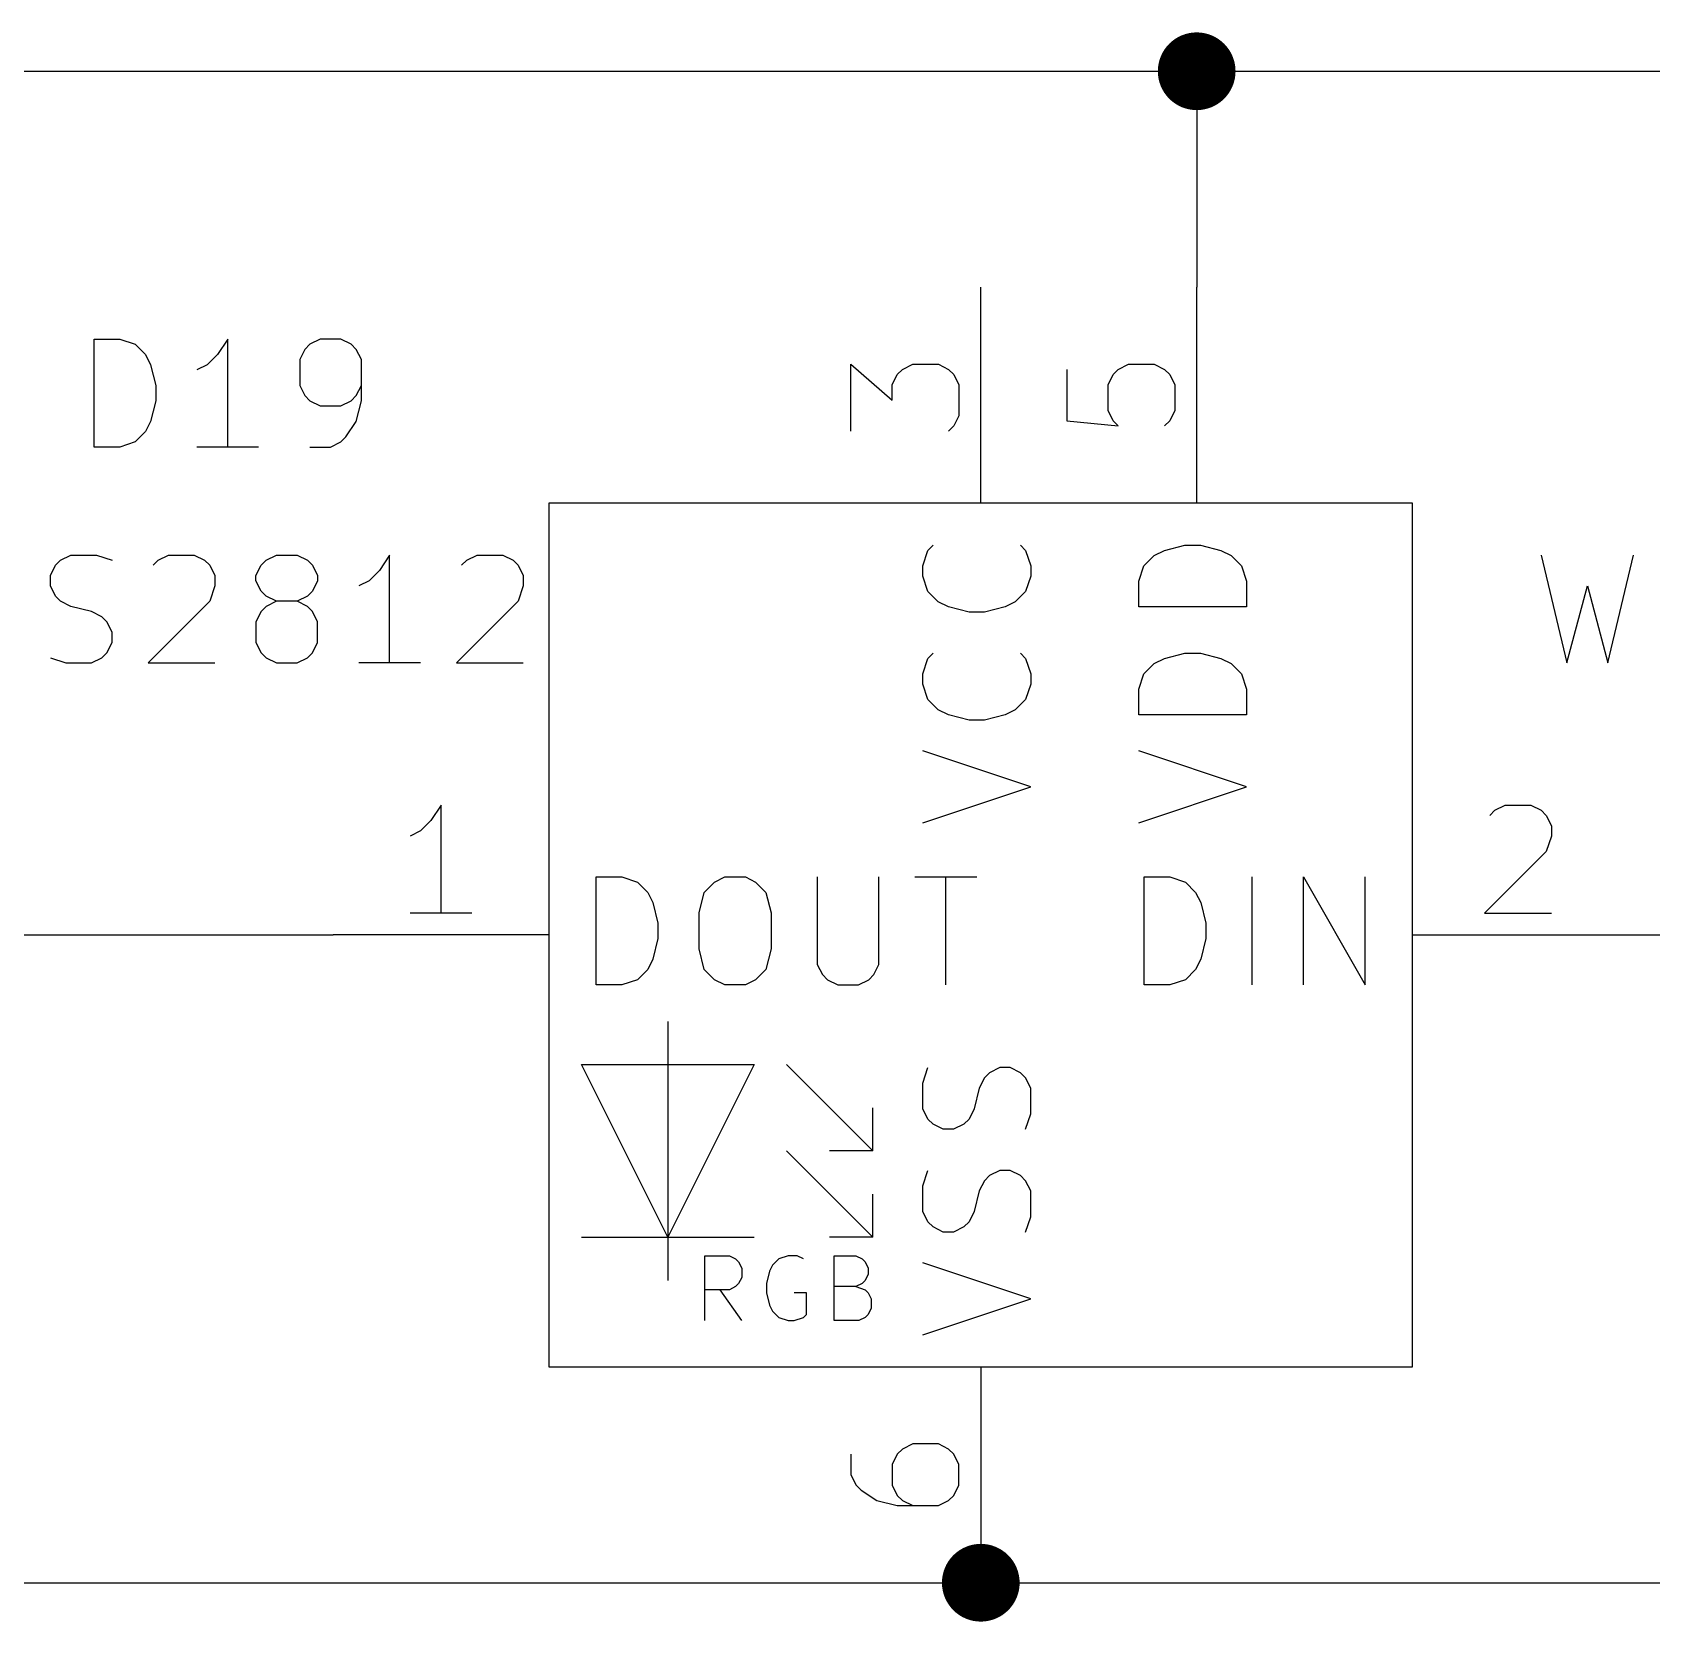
# Model space of a CAD drawing. Extents: x 0.4 to 11.3, y -7.9 to -0.4.
# Drawn here: x 3.961 to 4.711, y -6.668 to -5.932 of the extents above; entities that cross this region are included whole.
import ezdxf

# ---------------------------------------------------------------- set-up
doc = ezdxf.new("R2010")
doc.units = 0
doc.header["$MEASUREMENT"] = 0
for name, color, linetype in [('CYAN2', 4, 'CONTINUOUS'), ('GREEN3', 91, 'CONTINUOUS'), ('LYELLOW', 51, 'CONTINUOUS'), ('RED2', 1, 'CONTINUOUS'), ('RED3', 11, 'CONTINUOUS')]:
    doc.layers.add(name, color=color, linetype=linetype)

msp = doc.modelspace()

# ---------------------------------------------------------------- linework, layer by layer
at = {"layer": 'CYAN2', "linetype": 'CONTINUOUS'}
for p, q in [((3.98928, -6.12404), (3.98928, -6.07404)), ((3.98928, -6.07404), (4.00119, -6.07404)), ((3.98928, -6.12404), (3.98928, -6.07404)), ((3.98928, -6.07404), (4.00119, -6.07404)), ((4.00119, -6.07404), (4.00833, -6.07642)), ((4.00119, -6.07404), (4.00833, -6.07642)), ((4.05119, -6.07404), (4.04643, -6.08119)), ((4.05119, -6.07404), (4.04643, -6.08119)), ((4.05119, -6.12404), (4.05119, -6.07404)), ((4.05119, -6.12404), (4.05119, -6.07404)), ((4.09405, -6.07404), (4.08928, -6.07642)), ((4.09405, -6.07404), (4.08928, -6.07642)), ((4.10357, -6.07404), (4.09405, -6.07404)), ((4.10357, -6.07404), (4.09405, -6.07404)), ((4.10833, -6.07642), (4.10357, -6.07404)), ((4.10833, -6.07642), (4.10357, -6.07404)), ((4.00833, -6.07642), (4.01309, -6.08119)), ((4.00833, -6.07642), (4.01309, -6.08119)), ((4.01309, -6.08119), (4.01548, -6.08594)), ((4.01309, -6.08119), (4.01548, -6.08594)), ((4.04643, -6.08119), (4.04167, -6.08594)), ((4.04643, -6.08119), (4.04167, -6.08594)), ((4.0869, -6.0788), (4.08452, -6.08356)), ((4.0869, -6.0788), (4.08452, -6.08356)), ((4.08928, -6.07642), (4.0869, -6.0788)), ((4.08928, -6.07642), (4.0869, -6.0788)), ((4.11071, -6.0788), (4.10833, -6.07642)), ((4.11071, -6.0788), (4.10833, -6.07642)), ((4.11309, -6.08356), (4.11071, -6.0788)), ((4.11309, -6.08356), (4.11071, -6.0788)), ((4.01548, -6.08594), (4.01785, -6.09547)), ((4.01548, -6.08594), (4.01785, -6.09547)), ((4.04167, -6.08594), (4.03691, -6.08833)), ((4.04167, -6.08594), (4.03691, -6.08833)), ((4.08452, -6.08356), (4.08452, -6.09547)), ((4.08452, -6.08356), (4.08452, -6.09547)), ((4.11309, -6.10261), (4.11309, -6.08356)), ((4.11309, -6.10261), (4.11309, -6.08356)), ((4.01785, -6.09547), (4.01785, -6.10261)), ((4.01785, -6.09547), (4.01785, -6.10261)), ((4.08452, -6.09547), (4.0869, -6.10023)), ((4.08452, -6.09547), (4.0869, -6.10023)), ((4.11071, -6.10023), (4.11309, -6.09547)), ((4.11071, -6.10023), (4.11309, -6.09547)), ((4.01785, -6.10261), (4.01548, -6.11213)), ((4.01785, -6.10261), (4.01548, -6.11213)), ((4.0869, -6.10023), (4.08928, -6.10261)), ((4.0869, -6.10023), (4.08928, -6.10261)), ((4.08928, -6.10261), (4.09405, -6.10499)), ((4.08928, -6.10261), (4.09405, -6.10499)), ((4.09405, -6.10499), (4.10357, -6.10499)), ((4.09405, -6.10499), (4.10357, -6.10499)), ((4.10357, -6.10499), (4.10833, -6.10261)), ((4.10357, -6.10499), (4.10833, -6.10261)), ((4.10833, -6.10261), (4.11071, -6.10023)), ((4.10833, -6.10261), (4.11071, -6.10023)), ((4.11071, -6.11213), (4.11309, -6.10261)), ((4.11071, -6.11213), (4.11309, -6.10261)), ((4.01548, -6.11213), (4.01309, -6.1169)), ((4.01548, -6.11213), (4.01309, -6.1169)), ((4.10595, -6.11928), (4.11071, -6.11213)), ((4.10595, -6.11928), (4.11071, -6.11213)), ((4.01309, -6.1169), (4.00833, -6.12166)), ((4.01309, -6.1169), (4.00833, -6.12166)), ((4.10357, -6.12166), (4.10595, -6.11928)), ((4.10357, -6.12166), (4.10595, -6.11928)), ((4.00119, -6.12404), (3.98928, -6.12404)), ((4.00119, -6.12404), (3.98928, -6.12404)), ((4.00833, -6.12166), (4.00119, -6.12404)), ((4.00833, -6.12166), (4.00119, -6.12404)), ((4.06548, -6.12404), (4.03691, -6.12404)), ((4.06548, -6.12404), (4.03691, -6.12404)), ((4.08928, -6.12404), (4.09881, -6.12404)), ((4.08928, -6.12404), (4.09881, -6.12404)), ((4.09881, -6.12404), (4.10357, -6.12166)), ((4.09881, -6.12404), (4.10357, -6.12166)), ((4.37313, -6.17905), (4.37551, -6.1719)), ((4.37313, -6.17905), (4.37551, -6.1719)), ((4.37551, -6.1719), (4.37789, -6.16952)), ((4.37551, -6.1719), (4.37789, -6.16952)), ((4.41837, -6.16952), (4.42075, -6.1719)), ((4.41837, -6.16952), (4.42075, -6.1719)), ((4.42075, -6.1719), (4.42313, -6.17905)), ((4.42075, -6.1719), (4.42313, -6.17905)), ((4.48028, -6.17428), (4.48504, -6.1719)), ((4.48028, -6.17428), (4.48504, -6.1719)), ((4.48504, -6.1719), (4.49456, -6.16952)), ((4.48504, -6.1719), (4.49456, -6.16952)), ((4.49456, -6.16952), (4.5017, -6.16952)), ((4.49456, -6.16952), (4.5017, -6.16952)), ((4.5017, -6.16952), (4.51122, -6.1719)), ((4.5017, -6.16952), (4.51122, -6.1719)), ((4.51122, -6.1719), (4.51599, -6.17428)), ((4.51122, -6.1719), (4.51599, -6.17428)), ((3.96905, -6.18356), (3.97143, -6.1788)), ((3.96905, -6.18356), (3.97143, -6.1788)), ((3.97143, -6.1788), (3.97381, -6.17642)), ((3.97143, -6.1788), (3.97381, -6.17642)), ((3.97381, -6.17642), (3.97857, -6.17404)), ((3.97381, -6.17642), (3.97857, -6.17404)), ((3.97857, -6.17404), (3.99047, -6.17404)), ((3.97857, -6.17404), (3.99047, -6.17404)), ((3.99047, -6.17404), (3.99762, -6.17642)), ((3.99047, -6.17404), (3.99762, -6.17642)), ((4.01667, -6.1788), (4.01904, -6.17642)), ((4.01667, -6.1788), (4.01904, -6.17642)), ((4.01904, -6.17642), (4.02381, -6.17404)), ((4.01904, -6.17642), (4.02381, -6.17404)), ((4.02381, -6.17404), (4.03571, -6.17404)), ((4.02381, -6.17404), (4.03571, -6.17404)), ((4.03571, -6.17404), (4.04047, -6.17642)), ((4.03571, -6.17404), (4.04047, -6.17642)), ((4.04047, -6.17642), (4.04285, -6.1788)), ((4.04047, -6.17642), (4.04285, -6.1788)), ((4.04285, -6.1788), (4.04524, -6.18356)), ((4.04285, -6.1788), (4.04524, -6.18356)), ((4.06428, -6.18356), (4.06666, -6.1788)), ((4.06428, -6.18356), (4.06666, -6.1788)), ((4.06666, -6.1788), (4.06904, -6.17642)), ((4.06666, -6.1788), (4.06904, -6.17642)), ((4.06904, -6.17642), (4.07381, -6.17404)), ((4.06904, -6.17642), (4.07381, -6.17404)), ((4.07381, -6.17404), (4.08333, -6.17404)), ((4.07381, -6.17404), (4.08333, -6.17404)), ((4.08333, -6.17404), (4.08809, -6.17642)), ((4.08333, -6.17404), (4.08809, -6.17642)), ((4.08809, -6.17642), (4.09047, -6.1788)), ((4.08809, -6.17642), (4.09047, -6.1788)), ((4.09047, -6.1788), (4.09285, -6.18356)), ((4.09047, -6.1788), (4.09285, -6.18356)), ((4.12619, -6.17404), (4.12143, -6.18119)), ((4.12619, -6.17404), (4.12143, -6.18119)), ((4.12619, -6.22404), (4.12619, -6.17404)), ((4.12619, -6.22404), (4.12619, -6.17404)), ((4.15952, -6.1788), (4.1619, -6.17642)), ((4.15952, -6.1788), (4.1619, -6.17642)), ((4.1619, -6.17642), (4.16666, -6.17404)), ((4.1619, -6.17642), (4.16666, -6.17404)), ((4.16666, -6.17404), (4.17857, -6.17404)), ((4.16666, -6.17404), (4.17857, -6.17404)), ((4.17857, -6.17404), (4.18333, -6.17642)), ((4.17857, -6.17404), (4.18333, -6.17642)), ((4.18333, -6.17642), (4.18571, -6.1788)), ((4.18333, -6.17642), (4.18571, -6.1788)), ((4.18571, -6.1788), (4.18809, -6.18356)), ((4.18571, -6.1788), (4.18809, -6.18356)), ((4.37313, -6.18381), (4.37313, -6.17905)), ((4.37313, -6.18381), (4.37313, -6.17905)), ((4.42313, -6.17905), (4.42313, -6.18381)), ((4.42313, -6.17905), (4.42313, -6.18381)), ((4.47313, -6.18619), (4.47551, -6.17905)), ((4.47313, -6.18619), (4.47551, -6.17905)), ((4.47551, -6.17905), (4.48028, -6.17428)), ((4.47551, -6.17905), (4.48028, -6.17428)), ((4.51599, -6.17428), (4.52075, -6.17905)), ((4.51599, -6.17428), (4.52075, -6.17905)), ((4.52075, -6.17905), (4.52313, -6.18619)), ((4.52075, -6.17905), (4.52313, -6.18619)), ((4.65952, -6.17404), (4.67143, -6.22404)), ((4.65952, -6.17404), (4.67143, -6.22404)), ((4.69048, -6.22404), (4.70238, -6.17404)), ((4.69048, -6.22404), (4.70238, -6.17404)), ((3.96905, -6.18833), (3.96905, -6.18356)), ((3.96905, -6.18833), (3.96905, -6.18356)), ((4.04524, -6.18356), (4.04524, -6.18833)), ((4.04524, -6.18356), (4.04524, -6.18833)), ((4.06428, -6.18594), (4.06428, -6.18356)), ((4.06428, -6.18594), (4.06428, -6.18356)), ((4.06666, -6.19071), (4.06428, -6.18594)), ((4.06666, -6.19071), (4.06428, -6.18594)), ((4.09285, -6.18594), (4.09047, -6.19071)), ((4.09285, -6.18594), (4.09047, -6.19071)), ((4.09285, -6.18356), (4.09285, -6.18594)), ((4.09285, -6.18356), (4.09285, -6.18594)), ((4.11666, -6.18594), (4.1119, -6.18833)), ((4.11666, -6.18594), (4.1119, -6.18833)), ((4.12143, -6.18119), (4.11666, -6.18594)), ((4.12143, -6.18119), (4.11666, -6.18594)), ((4.18809, -6.18356), (4.18809, -6.18833)), ((4.18809, -6.18356), (4.18809, -6.18833)), ((4.37551, -6.19095), (4.37313, -6.18381)), ((4.37551, -6.19095), (4.37313, -6.18381)), ((4.42313, -6.18381), (4.42075, -6.19095)), ((4.42313, -6.18381), (4.42075, -6.19095)), ((4.47313, -6.19809), (4.47313, -6.18619)), ((4.47313, -6.19809), (4.47313, -6.18619)), ((4.52313, -6.18619), (4.52313, -6.19809)), ((4.52313, -6.18619), (4.52313, -6.19809)), ((3.97143, -6.19309), (3.96905, -6.18833)), ((3.97143, -6.19309), (3.96905, -6.18833)), ((3.97381, -6.19547), (3.97143, -6.19309)), ((3.97381, -6.19547), (3.97143, -6.19309)), ((4.04524, -6.18833), (4.04285, -6.19547)), ((4.04524, -6.18833), (4.04285, -6.19547)), ((4.06904, -6.19309), (4.06666, -6.19071)), ((4.06904, -6.19309), (4.06666, -6.19071)), ((4.07381, -6.19547), (4.06904, -6.19309)), ((4.07381, -6.19547), (4.06904, -6.19309)), ((4.08809, -6.19309), (4.08333, -6.19547)), ((4.08809, -6.19309), (4.08333, -6.19547)), ((4.09047, -6.19071), (4.08809, -6.19309)), ((4.09047, -6.19071), (4.08809, -6.19309)), ((4.18809, -6.18833), (4.18571, -6.19547)), ((4.18809, -6.18833), (4.18571, -6.19547)), ((4.38028, -6.19571), (4.37551, -6.19095)), ((4.38028, -6.19571), (4.37551, -6.19095)), ((4.42075, -6.19095), (4.41599, -6.19571)), ((4.42075, -6.19095), (4.41599, -6.19571)), ((4.67143, -6.22404), (4.68095, -6.18833)), ((4.67143, -6.22404), (4.68095, -6.18833)), ((4.68095, -6.18833), (4.69048, -6.22404)), ((4.68095, -6.18833), (4.69048, -6.22404)), ((3.97857, -6.19785), (3.97381, -6.19547)), ((3.97857, -6.19785), (3.97381, -6.19547)), ((3.98809, -6.20023), (3.97857, -6.19785)), ((3.98809, -6.20023), (3.97857, -6.19785)), ((3.99285, -6.20261), (3.98809, -6.20023)), ((3.99285, -6.20261), (3.98809, -6.20023)), ((4.04285, -6.19547), (4.01428, -6.22404)), ((4.04285, -6.19547), (4.01428, -6.22404)), ((4.06666, -6.20023), (4.06428, -6.20499)), ((4.06666, -6.20023), (4.06428, -6.20499)), ((4.06904, -6.19785), (4.06666, -6.20023)), ((4.06904, -6.19785), (4.06666, -6.20023)), ((4.07381, -6.19547), (4.06904, -6.19785)), ((4.07381, -6.19547), (4.06904, -6.19785)), ((4.08333, -6.19547), (4.07381, -6.19547)), ((4.08333, -6.19547), (4.07381, -6.19547)), ((4.08809, -6.19785), (4.08333, -6.19547)), ((4.08809, -6.19785), (4.08333, -6.19547)), ((4.09047, -6.20023), (4.08809, -6.19785)), ((4.09047, -6.20023), (4.08809, -6.19785)), ((4.09285, -6.20499), (4.09047, -6.20023)), ((4.09285, -6.20499), (4.09047, -6.20023)), ((4.18571, -6.19547), (4.15714, -6.22404)), ((4.18571, -6.19547), (4.15714, -6.22404)), ((4.38504, -6.19809), (4.38028, -6.19571)), ((4.38504, -6.19809), (4.38028, -6.19571)), ((4.39456, -6.20047), (4.38504, -6.19809)), ((4.39456, -6.20047), (4.38504, -6.19809)), ((4.4017, -6.20047), (4.39456, -6.20047)), ((4.4017, -6.20047), (4.39456, -6.20047)), ((4.41122, -6.19809), (4.4017, -6.20047)), ((4.41122, -6.19809), (4.4017, -6.20047)), ((4.41599, -6.19571), (4.41122, -6.19809)), ((4.41599, -6.19571), (4.41122, -6.19809)), ((4.52313, -6.19809), (4.47313, -6.19809)), ((4.52313, -6.19809), (4.47313, -6.19809)), ((3.99524, -6.20499), (3.99285, -6.20261)), ((3.99524, -6.20499), (3.99285, -6.20261)), ((3.99762, -6.20976), (3.99524, -6.20499)), ((3.99762, -6.20976), (3.99524, -6.20499)), ((3.99762, -6.21452), (3.99762, -6.20976)), ((3.99762, -6.21452), (3.99762, -6.20976)), ((4.06428, -6.20499), (4.06428, -6.21452)), ((4.06428, -6.20499), (4.06428, -6.21452)), ((4.09285, -6.21452), (4.09285, -6.20499)), ((4.09285, -6.21452), (4.09285, -6.20499)), ((3.99524, -6.21928), (3.99762, -6.21452)), ((3.99524, -6.21928), (3.99762, -6.21452)), ((4.06428, -6.21452), (4.06666, -6.21928)), ((4.06428, -6.21452), (4.06666, -6.21928)), ((4.09047, -6.21928), (4.09285, -6.21452)), ((4.09047, -6.21928), (4.09285, -6.21452)), ((3.96905, -6.22166), (3.97619, -6.22404)), ((3.96905, -6.22166), (3.97619, -6.22404)), ((3.97619, -6.22404), (3.98809, -6.22404)), ((3.97619, -6.22404), (3.98809, -6.22404)), ((3.98809, -6.22404), (3.99285, -6.22166)), ((3.98809, -6.22404), (3.99285, -6.22166)), ((3.99285, -6.22166), (3.99524, -6.21928)), ((3.99285, -6.22166), (3.99524, -6.21928)), ((4.01428, -6.22404), (4.04524, -6.22404)), ((4.01428, -6.22404), (4.04524, -6.22404)), ((4.06666, -6.21928), (4.06904, -6.22166)), ((4.06666, -6.21928), (4.06904, -6.22166)), ((4.06904, -6.22166), (4.07381, -6.22404)), ((4.06904, -6.22166), (4.07381, -6.22404)), ((4.07381, -6.22404), (4.08333, -6.22404)), ((4.07381, -6.22404), (4.08333, -6.22404)), ((4.08333, -6.22404), (4.08809, -6.22166)), ((4.08333, -6.22404), (4.08809, -6.22166)), ((4.08809, -6.22166), (4.09047, -6.21928)), ((4.08809, -6.22166), (4.09047, -6.21928)), ((4.14047, -6.22404), (4.1119, -6.22404)), ((4.14047, -6.22404), (4.1119, -6.22404)), ((4.15714, -6.22404), (4.18809, -6.22404)), ((4.15714, -6.22404), (4.18809, -6.22404)), ((4.37313, -6.22905), (4.37551, -6.2219)), ((4.37313, -6.22905), (4.37551, -6.2219)), ((4.37551, -6.2219), (4.37789, -6.21952)), ((4.37551, -6.2219), (4.37789, -6.21952)), ((4.41837, -6.21952), (4.42075, -6.2219)), ((4.41837, -6.21952), (4.42075, -6.2219)), ((4.42075, -6.2219), (4.42313, -6.22905)), ((4.42075, -6.2219), (4.42313, -6.22905)), ((4.47551, -6.22905), (4.48028, -6.22428)), ((4.47551, -6.22905), (4.48028, -6.22428)), ((4.48028, -6.22428), (4.48504, -6.2219)), ((4.48028, -6.22428), (4.48504, -6.2219)), ((4.48504, -6.2219), (4.49456, -6.21952)), ((4.48504, -6.2219), (4.49456, -6.21952)), ((4.49456, -6.21952), (4.5017, -6.21952)), ((4.49456, -6.21952), (4.5017, -6.21952)), ((4.5017, -6.21952), (4.51122, -6.2219)), ((4.5017, -6.21952), (4.51122, -6.2219)), ((4.51122, -6.2219), (4.51599, -6.22428)), ((4.51122, -6.2219), (4.51599, -6.22428)), ((4.51599, -6.22428), (4.52075, -6.22905)), ((4.51599, -6.22428), (4.52075, -6.22905)), ((4.37313, -6.23381), (4.37313, -6.22905)), ((4.37313, -6.23381), (4.37313, -6.22905)), ((4.42313, -6.22905), (4.42313, -6.23381)), ((4.42313, -6.22905), (4.42313, -6.23381)), ((4.47313, -6.23619), (4.47551, -6.22905)), ((4.47313, -6.23619), (4.47551, -6.22905)), ((4.52075, -6.22905), (4.52313, -6.23619)), ((4.52075, -6.22905), (4.52313, -6.23619)), ((4.37551, -6.24095), (4.37313, -6.23381)), ((4.37551, -6.24095), (4.37313, -6.23381)), ((4.42313, -6.23381), (4.42075, -6.24095)), ((4.42313, -6.23381), (4.42075, -6.24095)), ((4.47313, -6.24809), (4.47313, -6.23619)), ((4.47313, -6.24809), (4.47313, -6.23619)), ((4.52313, -6.23619), (4.52313, -6.24809)), ((4.52313, -6.23619), (4.52313, -6.24809)), ((4.38028, -6.24571), (4.37551, -6.24095)), ((4.38028, -6.24571), (4.37551, -6.24095)), ((4.38504, -6.24809), (4.38028, -6.24571)), ((4.38504, -6.24809), (4.38028, -6.24571)), ((4.41599, -6.24571), (4.41122, -6.24809)), ((4.41599, -6.24571), (4.41122, -6.24809)), ((4.42075, -6.24095), (4.41599, -6.24571)), ((4.42075, -6.24095), (4.41599, -6.24571)), ((4.39456, -6.25047), (4.38504, -6.24809)), ((4.39456, -6.25047), (4.38504, -6.24809)), ((4.4017, -6.25047), (4.39456, -6.25047)), ((4.4017, -6.25047), (4.39456, -6.25047)), ((4.41122, -6.24809), (4.4017, -6.25047)), ((4.41122, -6.24809), (4.4017, -6.25047)), ((4.52313, -6.24809), (4.47313, -6.24809)), ((4.52313, -6.24809), (4.47313, -6.24809)), ((4.42313, -6.28143), (4.37313, -6.26476)), ((4.42313, -6.28143), (4.37313, -6.26476)), ((4.52313, -6.28143), (4.47313, -6.26476)), ((4.52313, -6.28143), (4.47313, -6.26476)), ((4.37313, -6.29809), (4.42313, -6.28143)), ((4.37313, -6.29809), (4.42313, -6.28143)), ((4.47313, -6.29809), (4.52313, -6.28143)), ((4.47313, -6.29809), (4.52313, -6.28143)), ((4.2219, -6.37313), (4.2219, -6.32313)), ((4.2219, -6.32313), (4.23381, -6.32313)), ((4.2219, -6.37313), (4.2219, -6.32313)), ((4.2219, -6.32313), (4.23381, -6.32313)), ((4.23381, -6.32313), (4.24095, -6.32551)), ((4.23381, -6.32313), (4.24095, -6.32551)), ((4.24095, -6.32551), (4.24571, -6.33028)), ((4.24095, -6.32551), (4.24571, -6.33028)), ((4.2719, -6.33028), (4.27667, -6.32551)), ((4.2719, -6.33028), (4.27667, -6.32551)), ((4.27667, -6.32551), (4.28143, -6.32313)), ((4.27667, -6.32551), (4.28143, -6.32313)), ((4.28143, -6.32313), (4.29095, -6.32313)), ((4.28143, -6.32313), (4.29095, -6.32313)), ((4.29095, -6.32313), (4.29571, -6.32551)), ((4.29095, -6.32313), (4.29571, -6.32551)), ((4.29571, -6.32551), (4.30047, -6.33028)), ((4.29571, -6.32551), (4.30047, -6.33028)), ((4.32428, -6.32313), (4.32428, -6.36361)), ((4.32428, -6.32313), (4.32428, -6.36361)), ((4.35285, -6.36361), (4.35285, -6.32313)), ((4.35285, -6.36361), (4.35285, -6.32313)), ((4.36952, -6.32313), (4.39809, -6.32313)), ((4.36952, -6.32313), (4.39809, -6.32313)), ((4.38381, -6.37313), (4.38381, -6.32313)), ((4.38381, -6.37313), (4.38381, -6.32313)), ((4.47571, -6.37313), (4.47571, -6.32313)), ((4.47571, -6.32313), (4.48761, -6.32313)), ((4.47571, -6.37313), (4.47571, -6.32313)), ((4.47571, -6.32313), (4.48761, -6.32313)), ((4.48761, -6.32313), (4.49476, -6.32551)), ((4.48761, -6.32313), (4.49476, -6.32551)), ((4.49476, -6.32551), (4.49952, -6.33028)), ((4.49476, -6.32551), (4.49952, -6.33028)), ((4.52571, -6.37313), (4.52571, -6.32313)), ((4.52571, -6.37313), (4.52571, -6.32313)), ((4.54952, -6.37313), (4.54952, -6.32313)), ((4.54952, -6.32313), (4.57809, -6.37313)), ((4.54952, -6.37313), (4.54952, -6.32313)), ((4.54952, -6.32313), (4.57809, -6.37313)), ((4.57809, -6.37313), (4.57809, -6.32313)), ((4.57809, -6.37313), (4.57809, -6.32313)), ((4.24571, -6.33028), (4.24809, -6.33504)), ((4.24571, -6.33028), (4.24809, -6.33504)), ((4.24809, -6.33504), (4.25047, -6.34456)), ((4.24809, -6.33504), (4.25047, -6.34456)), ((4.26952, -6.3398), (4.2719, -6.33028)), ((4.26952, -6.3398), (4.2719, -6.33028)), ((4.30047, -6.33028), (4.30285, -6.3398)), ((4.30047, -6.33028), (4.30285, -6.3398)), ((4.49952, -6.33028), (4.5019, -6.33504)), ((4.49952, -6.33028), (4.5019, -6.33504)), ((4.5019, -6.33504), (4.50428, -6.34456)), ((4.5019, -6.33504), (4.50428, -6.34456)), ((4.25047, -6.34456), (4.25047, -6.3517)), ((4.25047, -6.34456), (4.25047, -6.3517)), ((4.26952, -6.35646), (4.26952, -6.3398)), ((4.26952, -6.35646), (4.26952, -6.3398)), ((4.30285, -6.3398), (4.30285, -6.35646)), ((4.30285, -6.3398), (4.30285, -6.35646)), ((4.50428, -6.34456), (4.50428, -6.3517)), ((4.50428, -6.34456), (4.50428, -6.3517)), ((4.25047, -6.3517), (4.24809, -6.36122)), ((4.25047, -6.3517), (4.24809, -6.36122)), ((4.50428, -6.3517), (4.5019, -6.36122)), ((4.50428, -6.3517), (4.5019, -6.36122)), ((4.2719, -6.36599), (4.26952, -6.35646)), ((4.2719, -6.36599), (4.26952, -6.35646)), ((4.30285, -6.35646), (4.30047, -6.36599)), ((4.30285, -6.35646), (4.30047, -6.36599)), ((4.24571, -6.36599), (4.24095, -6.37075)), ((4.24571, -6.36599), (4.24095, -6.37075)), ((4.24809, -6.36122), (4.24571, -6.36599)), ((4.24809, -6.36122), (4.24571, -6.36599)), ((4.27667, -6.37075), (4.2719, -6.36599)), ((4.27667, -6.37075), (4.2719, -6.36599)), ((4.30047, -6.36599), (4.29571, -6.37075)), ((4.30047, -6.36599), (4.29571, -6.37075)), ((4.32428, -6.36361), (4.32667, -6.36837)), ((4.32428, -6.36361), (4.32667, -6.36837)), ((4.35048, -6.36837), (4.35285, -6.36361)), ((4.35048, -6.36837), (4.35285, -6.36361)), ((4.49952, -6.36599), (4.49476, -6.37075)), ((4.49952, -6.36599), (4.49476, -6.37075)), ((4.5019, -6.36122), (4.49952, -6.36599)), ((4.5019, -6.36122), (4.49952, -6.36599)), ((4.23381, -6.37313), (4.2219, -6.37313)), ((4.23381, -6.37313), (4.2219, -6.37313)), ((4.24095, -6.37075), (4.23381, -6.37313)), ((4.24095, -6.37075), (4.23381, -6.37313)), ((4.28143, -6.37313), (4.27667, -6.37075)), ((4.28143, -6.37313), (4.27667, -6.37075)), ((4.29095, -6.37313), (4.28143, -6.37313)), ((4.29095, -6.37313), (4.28143, -6.37313)), ((4.29571, -6.37075), (4.29095, -6.37313)), ((4.29571, -6.37075), (4.29095, -6.37313)), ((4.32667, -6.36837), (4.32905, -6.37075)), ((4.32667, -6.36837), (4.32905, -6.37075)), ((4.32905, -6.37075), (4.33381, -6.37313)), ((4.32905, -6.37075), (4.33381, -6.37313)), ((4.33381, -6.37313), (4.34333, -6.37313)), ((4.33381, -6.37313), (4.34333, -6.37313)), ((4.34333, -6.37313), (4.34809, -6.37075)), ((4.34333, -6.37313), (4.34809, -6.37075)), ((4.34809, -6.37075), (4.35048, -6.36837)), ((4.34809, -6.37075), (4.35048, -6.36837)), ((4.48761, -6.37313), (4.47571, -6.37313)), ((4.48761, -6.37313), (4.47571, -6.37313)), ((4.49476, -6.37075), (4.48761, -6.37313)), ((4.49476, -6.37075), (4.48761, -6.37313)), ((4.37313, -6.41857), (4.37551, -6.41143)), ((4.37313, -6.41857), (4.37551, -6.41143)), ((4.40885, -6.41143), (4.40408, -6.41381)), ((4.40885, -6.41143), (4.40408, -6.41381)), ((4.41361, -6.41143), (4.40885, -6.41143)), ((4.41361, -6.41143), (4.40885, -6.41143)), ((4.41837, -6.41381), (4.41361, -6.41143)), ((4.41837, -6.41381), (4.41361, -6.41143)), ((4.37313, -6.43047), (4.37313, -6.41857)), ((4.37313, -6.43047), (4.37313, -6.41857)), ((4.4017, -6.41619), (4.39932, -6.42095)), ((4.4017, -6.41619), (4.39932, -6.42095)), ((4.40408, -6.41381), (4.4017, -6.41619)), ((4.40408, -6.41381), (4.4017, -6.41619)), ((4.42075, -6.41619), (4.41837, -6.41381)), ((4.42075, -6.41619), (4.41837, -6.41381)), ((4.42313, -6.42095), (4.42075, -6.41619)), ((4.42313, -6.42095), (4.42075, -6.41619)), ((4.39932, -6.42095), (4.39694, -6.43047)), ((4.39932, -6.42095), (4.39694, -6.43047)), ((4.42313, -6.43285), (4.42313, -6.42095)), ((4.42313, -6.43285), (4.42313, -6.42095)), ((4.37551, -6.43524), (4.37313, -6.43047)), ((4.37551, -6.43524), (4.37313, -6.43047)), ((4.39694, -6.43047), (4.39456, -6.43524)), ((4.39694, -6.43047), (4.39456, -6.43524)), ((4.42075, -6.44), (4.42313, -6.43285)), ((4.42075, -6.44), (4.42313, -6.43285)), ((4.37789, -6.43762), (4.37551, -6.43524)), ((4.37789, -6.43762), (4.37551, -6.43524)), ((4.38265, -6.44), (4.37789, -6.43762)), ((4.38265, -6.44), (4.37789, -6.43762)), ((4.38742, -6.44), (4.38265, -6.44)), ((4.38742, -6.44), (4.38265, -6.44)), ((4.39218, -6.43762), (4.38742, -6.44)), ((4.39218, -6.43762), (4.38742, -6.44)), ((4.39456, -6.43524), (4.39218, -6.43762)), ((4.39456, -6.43524), (4.39218, -6.43762)), ((4.37313, -6.46619), (4.37551, -6.45904)), ((4.37313, -6.46619), (4.37551, -6.45904)), ((4.4017, -6.46381), (4.39932, -6.46857)), ((4.4017, -6.46381), (4.39932, -6.46857)), ((4.40408, -6.46143), (4.4017, -6.46381)), ((4.40408, -6.46143), (4.4017, -6.46381)), ((4.40885, -6.45904), (4.40408, -6.46143)), ((4.40885, -6.45904), (4.40408, -6.46143)), ((4.41361, -6.45904), (4.40885, -6.45904)), ((4.41361, -6.45904), (4.40885, -6.45904)), ((4.41837, -6.46143), (4.41361, -6.45904)), ((4.41837, -6.46143), (4.41361, -6.45904)), ((4.42075, -6.46381), (4.41837, -6.46143)), ((4.42075, -6.46381), (4.41837, -6.46143)), ((4.42313, -6.46857), (4.42075, -6.46381)), ((4.42313, -6.46857), (4.42075, -6.46381)), ((4.37313, -6.47809), (4.37313, -6.46619)), ((4.37313, -6.47809), (4.37313, -6.46619)), ((4.39932, -6.46857), (4.39694, -6.47809)), ((4.39932, -6.46857), (4.39694, -6.47809)), ((4.42313, -6.48047), (4.42313, -6.46857)), ((4.42313, -6.48047), (4.42313, -6.46857)), ((4.37551, -6.48285), (4.37313, -6.47809)), ((4.37551, -6.48285), (4.37313, -6.47809)), ((4.39694, -6.47809), (4.39456, -6.48285)), ((4.39694, -6.47809), (4.39456, -6.48285)), ((4.37789, -6.48524), (4.37551, -6.48285)), ((4.37789, -6.48524), (4.37551, -6.48285)), ((4.38265, -6.48761), (4.37789, -6.48524)), ((4.38265, -6.48761), (4.37789, -6.48524)), ((4.39218, -6.48524), (4.38742, -6.48761)), ((4.39218, -6.48524), (4.38742, -6.48761)), ((4.39456, -6.48285), (4.39218, -6.48524)), ((4.39456, -6.48285), (4.39218, -6.48524)), ((4.42075, -6.48761), (4.42313, -6.48047)), ((4.42075, -6.48761), (4.42313, -6.48047)), ((4.38742, -6.48761), (4.38265, -6.48761)), ((4.38742, -6.48761), (4.38265, -6.48761)), ((4.42313, -6.51857), (4.37313, -6.5019)), ((4.42313, -6.51857), (4.37313, -6.5019)), ((4.37313, -6.53524), (4.42313, -6.51857)), ((4.37313, -6.53524), (4.42313, -6.51857))]:
    msp.add_line(p, q, dxfattribs=at)
at = {"layer": 'GREEN3', "linetype": 'CONTINUOUS'}
for p, q in [((3.75, -5.95), (4.5, -5.95)), ((4.5, -5.95), (5.25, -5.95)), ((4.5, -5.95), (4.5, -6.05)), ((3.95, -6.35), (4.1, -6.35)), ((4.7, -6.35), (4.85, -6.35)), ((3.65, -6.65), (4.4, -6.65)), ((4.4, -6.65), (5.15, -6.65))]:
    msp.add_line(p, q, dxfattribs=at)
at = {"layer": 'GREEN3', "const_width": 0.018}
for points in [[(4.491, -5.95, 1), (4.509, -5.95, 1)], [(4.391, -6.65, 1), (4.409, -6.65, 1)]]:
    msp.add_lwpolyline(points, format="xyb", close=True, dxfattribs=at)
at = {"layer": 'LYELLOW', "linetype": 'CONTINUOUS'}
for p, q in [((4.2, -6.15), (4.2, -6.55)), ((4.6, -6.15), (4.2, -6.15)), ((4.6, -6.55), (4.6, -6.15)), ((4.2, -6.55), (4.6, -6.55))]:
    msp.add_line(p, q, dxfattribs=at)
at = {"layer": 'RED2', "linetype": 'CONTINUOUS'}
for p, q in [((4.4, -6.15), (4.4, -6.05)), ((4.4, -6.15), (4.4, -6.05)), ((4.5, -6.15), (4.5, -6.05)), ((4.5, -6.15), (4.5, -6.05)), ((4.2, -6.15), (4.2, -6.55)), ((4.6, -6.15), (4.2, -6.15)), ((4.6, -6.55), (4.6, -6.15)), ((4.2, -6.35), (4.1, -6.35)), ((4.2, -6.35), (4.1, -6.35)), ((4.6, -6.35), (4.7, -6.35)), ((4.6, -6.35), (4.7, -6.35)), ((4.255, -6.39), (4.255, -6.49)), ((4.215, -6.41), (4.295, -6.41)), ((4.255, -6.49), (4.215, -6.41)), ((4.295, -6.41), (4.255, -6.49)), ((4.31, -6.41), (4.35, -6.45)), ((4.35, -6.45), (4.35, -6.43)), ((4.31, -6.45), (4.35, -6.49)), ((4.35, -6.45), (4.33, -6.45)), ((4.35, -6.49), (4.35, -6.47)), ((4.215, -6.49), (4.295, -6.49)), ((4.255, -6.49), (4.255, -6.51)), ((4.35, -6.49), (4.33, -6.49)), ((4.27214, -6.52856), (4.27214, -6.49856)), ((4.27214, -6.49856), (4.28357, -6.49856)), ((4.28357, -6.49856), (4.28643, -6.49999)), ((4.28643, -6.49999), (4.28785, -6.50142)), ((4.28785, -6.50142), (4.28928, -6.50428)), ((4.30643, -6.49999), (4.30357, -6.50285)), ((4.31071, -6.49856), (4.30643, -6.49999)), ((4.315, -6.49856), (4.31071, -6.49856)), ((4.31785, -6.49999), (4.315, -6.49856)), ((4.33214, -6.52856), (4.33214, -6.49856)), ((4.33214, -6.49856), (4.34214, -6.49856)), ((4.34214, -6.49856), (4.345, -6.49999)), ((4.345, -6.49999), (4.34643, -6.50142)), ((4.34643, -6.50142), (4.34785, -6.50428)), ((4.28928, -6.50856), (4.28785, -6.51142)), ((4.28928, -6.50428), (4.28928, -6.50856)), ((4.30214, -6.50571), (4.30071, -6.51142)), ((4.30357, -6.50285), (4.30214, -6.50571)), ((4.34643, -6.50999), (4.345, -6.51142)), ((4.34785, -6.50714), (4.34643, -6.50999)), ((4.34785, -6.50428), (4.34785, -6.50714)), ((4.28357, -6.51428), (4.27214, -6.51428)), ((4.28928, -6.52856), (4.27928, -6.51428)), ((4.28643, -6.51285), (4.28357, -6.51428)), ((4.28785, -6.51142), (4.28643, -6.51285)), ((4.30071, -6.51142), (4.30071, -6.51571)), ((4.30071, -6.51571), (4.30214, -6.52142)), ((4.31928, -6.51571), (4.31357, -6.51571)), ((4.31928, -6.52571), (4.31928, -6.51571)), ((4.34214, -6.51285), (4.33214, -6.51285)), ((4.345, -6.51142), (4.34214, -6.51285)), ((4.34214, -6.51285), (4.34643, -6.51428)), ((4.34643, -6.51428), (4.34785, -6.51571)), ((4.34785, -6.51571), (4.34928, -6.51856)), ((4.30214, -6.52142), (4.30357, -6.52428)), ((4.30357, -6.52428), (4.30643, -6.52714)), ((4.34928, -6.52285), (4.34785, -6.52571)), ((4.34928, -6.51856), (4.34928, -6.52285)), ((4.30643, -6.52714), (4.31071, -6.52856)), ((4.31071, -6.52856), (4.31357, -6.52856)), ((4.31357, -6.52856), (4.31785, -6.52714)), ((4.31785, -6.52714), (4.31928, -6.52571)), ((4.34357, -6.52856), (4.33214, -6.52856)), ((4.34643, -6.52714), (4.34357, -6.52856)), ((4.34785, -6.52571), (4.34643, -6.52714)), ((4.2, -6.55), (4.6, -6.55)), ((4.4, -6.55), (4.4, -6.65)), ((4.4, -6.55), (4.4, -6.65))]:
    msp.add_line(p, q, dxfattribs=at)
at = {"layer": 'RED3', "linetype": 'CONTINUOUS'}
for p, q in [((4.33988, -6.11666), (4.33988, -6.08571)), ((4.33988, -6.08571), (4.35893, -6.10238)), ((4.33988, -6.11666), (4.33988, -6.08571)), ((4.33988, -6.08571), (4.35893, -6.10238)), ((4.36131, -6.09047), (4.36369, -6.08809)), ((4.36131, -6.09047), (4.36369, -6.08809)), ((4.36369, -6.08809), (4.36845, -6.08571)), ((4.36369, -6.08809), (4.36845, -6.08571)), ((4.36845, -6.08571), (4.38035, -6.08571)), ((4.36845, -6.08571), (4.38035, -6.08571)), ((4.38035, -6.08571), (4.38512, -6.08809)), ((4.38035, -6.08571), (4.38512, -6.08809)), ((4.38512, -6.08809), (4.3875, -6.09047)), ((4.38512, -6.08809), (4.3875, -6.09047)), ((4.43988, -6.08809), (4.43988, -6.1119)), ((4.43988, -6.08809), (4.43988, -6.1119)), ((4.46131, -6.09047), (4.46369, -6.08809)), ((4.46131, -6.09047), (4.46369, -6.08809)), ((4.46369, -6.08809), (4.46845, -6.08571)), ((4.46369, -6.08809), (4.46845, -6.08571)), ((4.46845, -6.08571), (4.48035, -6.08571)), ((4.46845, -6.08571), (4.48035, -6.08571)), ((4.48035, -6.08571), (4.48512, -6.08809)), ((4.48035, -6.08571), (4.48512, -6.08809)), ((4.48512, -6.08809), (4.4875, -6.09047)), ((4.48512, -6.08809), (4.4875, -6.09047)), ((4.35893, -6.09523), (4.36131, -6.09047)), ((4.35893, -6.09523), (4.36131, -6.09047)), ((4.35893, -6.10238), (4.35893, -6.09523)), ((4.35893, -6.10238), (4.35893, -6.09523)), ((4.3875, -6.09047), (4.38988, -6.09523)), ((4.3875, -6.09047), (4.38988, -6.09523)), ((4.38988, -6.09523), (4.38988, -6.10952)), ((4.38988, -6.09523), (4.38988, -6.10952)), ((4.45893, -6.09523), (4.46131, -6.09047)), ((4.45893, -6.09523), (4.46131, -6.09047)), ((4.45893, -6.10714), (4.45893, -6.09523)), ((4.45893, -6.10714), (4.45893, -6.09523)), ((4.4875, -6.09047), (4.48988, -6.09523)), ((4.4875, -6.09047), (4.48988, -6.09523)), ((4.48988, -6.09523), (4.48988, -6.10714)), ((4.48988, -6.09523), (4.48988, -6.10714)), ((4.38988, -6.10952), (4.3875, -6.11428)), ((4.38988, -6.10952), (4.3875, -6.11428)), ((4.43988, -6.1119), (4.46369, -6.11428)), ((4.43988, -6.1119), (4.46369, -6.11428)), ((4.46131, -6.1119), (4.45893, -6.10714)), ((4.46131, -6.1119), (4.45893, -6.10714)), ((4.46369, -6.11428), (4.46131, -6.1119)), ((4.46369, -6.11428), (4.46131, -6.1119)), ((4.4875, -6.1119), (4.48512, -6.11428)), ((4.4875, -6.1119), (4.48512, -6.11428)), ((4.48988, -6.10714), (4.4875, -6.1119)), ((4.48988, -6.10714), (4.4875, -6.1119)), ((4.3875, -6.11428), (4.38512, -6.11666)), ((4.3875, -6.11428), (4.38512, -6.11666)), ((4.15, -6.28988), (4.14524, -6.29702)), ((4.15, -6.28988), (4.14524, -6.29702)), ((4.15, -6.33988), (4.15, -6.28988)), ((4.15, -6.33988), (4.15, -6.28988)), ((4.63572, -6.29464), (4.63809, -6.29226)), ((4.63572, -6.29464), (4.63809, -6.29226)), ((4.63809, -6.29226), (4.64286, -6.28988)), ((4.63809, -6.29226), (4.64286, -6.28988)), ((4.64286, -6.28988), (4.65476, -6.28988)), ((4.64286, -6.28988), (4.65476, -6.28988)), ((4.65476, -6.28988), (4.65952, -6.29226)), ((4.65476, -6.28988), (4.65952, -6.29226)), ((4.65952, -6.29226), (4.66191, -6.29464)), ((4.65952, -6.29226), (4.66191, -6.29464)), ((4.14524, -6.29702), (4.14048, -6.30178)), ((4.14524, -6.29702), (4.14048, -6.30178)), ((4.66191, -6.29464), (4.66429, -6.2994)), ((4.66191, -6.29464), (4.66429, -6.2994)), ((4.66429, -6.2994), (4.66429, -6.30417)), ((4.66429, -6.2994), (4.66429, -6.30417)), ((4.14048, -6.30178), (4.13572, -6.30417)), ((4.14048, -6.30178), (4.13572, -6.30417)), ((4.66429, -6.30417), (4.66191, -6.31131)), ((4.66429, -6.30417), (4.66191, -6.31131)), ((4.66191, -6.31131), (4.63333, -6.33988)), ((4.66191, -6.31131), (4.63333, -6.33988)), ((4.16429, -6.33988), (4.13572, -6.33988)), ((4.16429, -6.33988), (4.13572, -6.33988)), ((4.63333, -6.33988), (4.66429, -6.33988)), ((4.63333, -6.33988), (4.66429, -6.33988)), ((4.33988, -6.59047), (4.33988, -6.6)), ((4.33988, -6.59047), (4.33988, -6.6)), ((4.36131, -6.59047), (4.35893, -6.59523)), ((4.36131, -6.59047), (4.35893, -6.59523)), ((4.36369, -6.58809), (4.36131, -6.59047)), ((4.36369, -6.58809), (4.36131, -6.59047)), ((4.36845, -6.58571), (4.36369, -6.58809)), ((4.36845, -6.58571), (4.36369, -6.58809)), ((4.38035, -6.58571), (4.36845, -6.58571)), ((4.38035, -6.58571), (4.36845, -6.58571)), ((4.38512, -6.58809), (4.38035, -6.58571)), ((4.38512, -6.58809), (4.38035, -6.58571)), ((4.3875, -6.59047), (4.38512, -6.58809)), ((4.3875, -6.59047), (4.38512, -6.58809)), ((4.38988, -6.59523), (4.3875, -6.59047)), ((4.38988, -6.59523), (4.3875, -6.59047)), ((4.33988, -6.6), (4.34226, -6.60476)), ((4.33988, -6.6), (4.34226, -6.60476)), ((4.35893, -6.59523), (4.35893, -6.60476)), ((4.35893, -6.59523), (4.35893, -6.60476)), ((4.38988, -6.60476), (4.38988, -6.59523)), ((4.38988, -6.60476), (4.38988, -6.59523)), ((4.34226, -6.60476), (4.34464, -6.60714)), ((4.34226, -6.60476), (4.34464, -6.60714)), ((4.34464, -6.60714), (4.35178, -6.6119)), ((4.34464, -6.60714), (4.35178, -6.6119)), ((4.35893, -6.60476), (4.36131, -6.60952)), ((4.35893, -6.60476), (4.36131, -6.60952)), ((4.3875, -6.60952), (4.38988, -6.60476)), ((4.3875, -6.60952), (4.38988, -6.60476)), ((4.35178, -6.6119), (4.36131, -6.61428)), ((4.35178, -6.6119), (4.36131, -6.61428)), ((4.36131, -6.60952), (4.36369, -6.6119)), ((4.36131, -6.60952), (4.36369, -6.6119)), ((4.36131, -6.61428), (4.38035, -6.61428)), ((4.36131, -6.61428), (4.38035, -6.61428)), ((4.36369, -6.6119), (4.36845, -6.61428)), ((4.36369, -6.6119), (4.36845, -6.61428)), ((4.38035, -6.61428), (4.38512, -6.6119)), ((4.38035, -6.61428), (4.38512, -6.6119)), ((4.38512, -6.6119), (4.3875, -6.60952)), ((4.38512, -6.6119), (4.3875, -6.60952))]:
    msp.add_line(p, q, dxfattribs=at)

doc.saveas('drawing.dxf')
